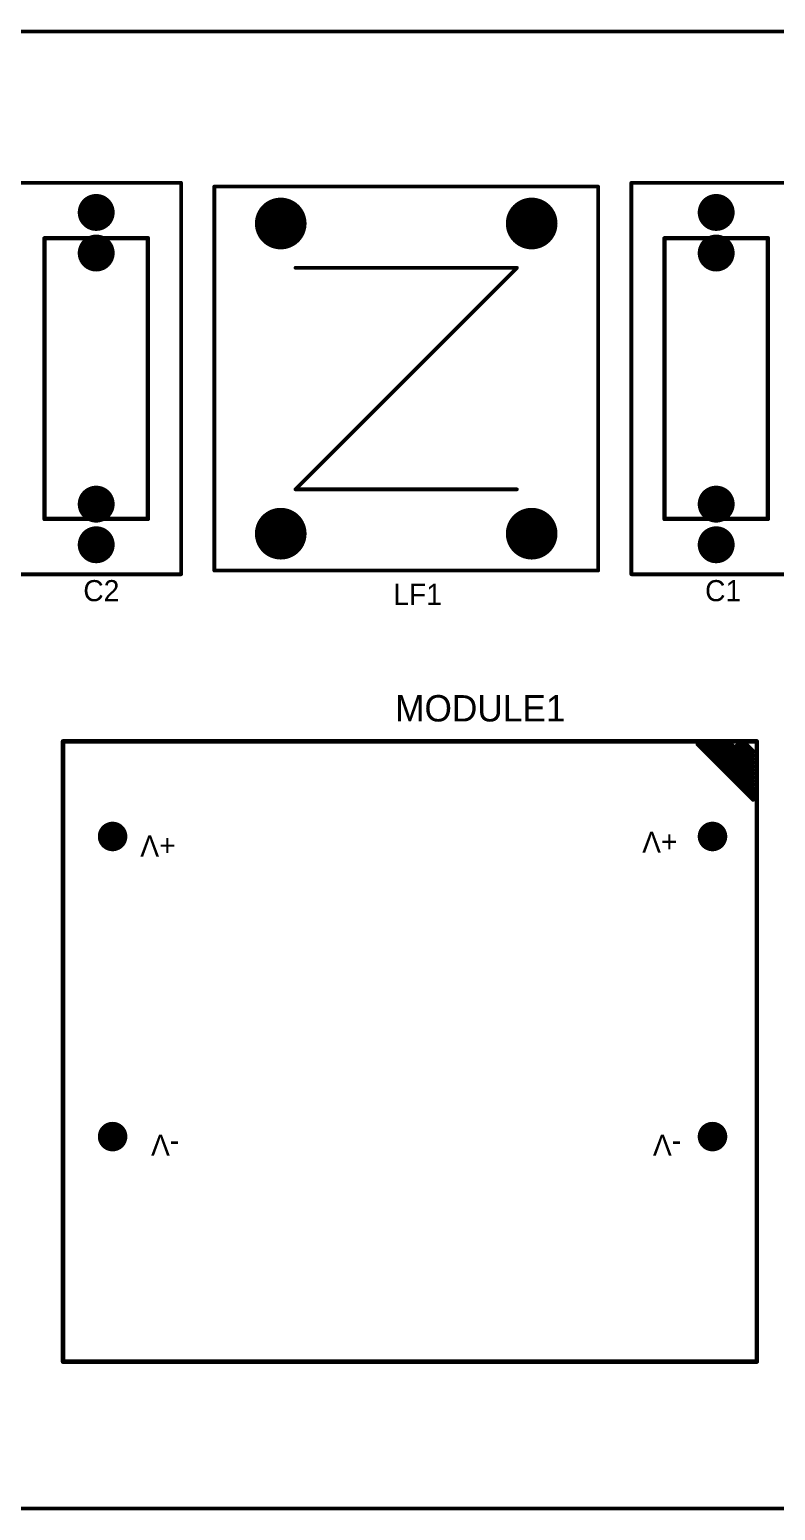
# Model space of a CAD drawing. Extents: x -5 to 220, y 0 to 100.
# Drawn here: x 110 to 160.5, y -0.1 to 100.1 of the extents above; entities that cross this region are included whole.
import ezdxf
from ezdxf.enums import TextEntityAlignment as Align

# ---------------------------------------------------------------- set-up
doc = ezdxf.new("R2010")
doc.units = 0
doc.header["$MEASUREMENT"] = 0
for name, color, linetype in [('BOARD_OUTLINE', 1, 'Continuous'), ('COMP_OUTLINE_TOP', 4, 'Continuous'), ('PADLAYER_BOTTOM', 8, 'Continuous'), ('PADLAYER_TOP', 7, 'Continuous'), ('TEXT_1', 3, 'Continuous'), ('TEXT_ALL', 9, 'Continuous'), ('TOOL_TOP', 5, 'Continuous')]:
    doc.layers.add(name, color=color, linetype=linetype)

msp = doc.modelspace()

# ---------------------------------------------------------------- linework, layer by layer
at = {"layer": 'BOARD_OUTLINE', "const_width": 0.254}
for points in [[(2, 100), (218, 100, -0.427052)], [(218, 0), (2, 0, -0.427052)]]:
    msp.add_lwpolyline(points, format="xyb", dxfattribs=at)
at = {"layer": 'COMP_OUTLINE_TOP'}
for points, const_width in [([(108.75, 89.75), (120.25, 89.75)], 0.254), ([(120.25, 89.75), (120.25, 63.25)], 0.254), ([(122.5, 89.49999), (148.5, 89.5)], 0.254), ([(122.50001, 63.49999), (122.5, 89.49999)], 0.254), ([(148.5, 89.5), (148.50001, 63.5)], 0.254), ([(150.75, 89.75), (162.25, 89.75)], 0.254), ([(150.75, 63.25), (150.75, 89.75)], 0.254), ([(111, 86), (118, 86)], 0.3), ([(111, 67), (111, 86)], 0.3), ([(118, 86), (118, 67)], 0.3), ([(153, 86), (160, 86)], 0.3), ([(153, 67), (153, 86)], 0.3), ([(160, 86), (160, 67)], 0.3), ([(143, 84), (128, 83.99999)], 0.254), ([(128.00001, 68.99999), (143, 84)], 0.254), ([(143.00001, 69), (128.00001, 68.99999)], 0.254), ([(118, 67), (111, 67)], 0.3), ([(160, 67), (153, 67)], 0.3), ([(120.25, 63.25), (108.75, 63.25)], 0.254), ([(148.50001, 63.5), (122.50001, 63.49999)], 0.254), ([(162.25, 63.25), (150.75, 63.25)], 0.254), ([(159.25, 51.94), (112.25, 51.93999)], 0.3), ([(112.25, 51.93999), (112.25001, 9.93998)], 0.3), ([(159, 48), (155.25, 51.75)], 0.3), ([(159, 48.25), (155.5, 51.75)], 0.3), ([(159, 48.5), (155.75, 51.75)], 0.3), ([(159, 48.75), (156, 51.75)], 0.3), ([(159, 49), (156.25, 51.75)], 0.3), ([(159, 49.25), (156.5, 51.75)], 0.3), ([(159, 49.5), (156.75, 51.75)], 0.3), ([(159, 49.75), (157, 51.75)], 0.3), ([(159, 50), (157.25, 51.75)], 0.3), ([(159, 50.25), (157.5, 51.75)], 0.3), ([(159, 50.5), (157.875, 51.625)], 0.3), ([(159, 50.75), (158, 51.75)], 0.3), ([(159, 51), (158.25, 51.75)], 0.3), ([(159, 51.25), (158.5, 51.75)], 0.3), ([(159.25001, 9.94), (159.25, 51.94)], 0.3), ([(112.25001, 9.93998), (159.25001, 9.94)], 0.3)]:
    msp.add_lwpolyline(points, dxfattribs=dict(at, const_width=const_width))
for points, const_width in [([(120.1865, 89.75, 1), (120.3135, 89.75, 1)], 0.127), ([(120.1865, 89.75, 1), (120.3135, 89.75, 1)], 0.127), ([(122.4365, 89.49999, 1), (122.5635, 89.49999, 1)], 0.127), ([(122.4365, 89.49999, 1), (122.5635, 89.49999, 1)], 0.127), ([(148.4365, 89.5, 1), (148.5635, 89.5, 1)], 0.127), ([(148.4365, 89.5, 1), (148.5635, 89.5, 1)], 0.127), ([(150.6865, 89.75, 1), (150.8135, 89.75, 1)], 0.127), ([(150.6865, 89.75, 1), (150.8135, 89.75, 1)], 0.127), ([(110.925, 86, 1), (111.075, 86, 1)], 0.15), ([(110.925, 86, 1), (111.075, 86, 1)], 0.15), ([(117.925, 86, 1), (118.075, 86, 1)], 0.15), ([(117.925, 86, 1), (118.075, 86, 1)], 0.15), ([(152.925, 86, 1), (153.075, 86, 1)], 0.15), ([(152.925, 86, 1), (153.075, 86, 1)], 0.15), ([(159.925, 86, 1), (160.075, 86, 1)], 0.15), ([(159.925, 86, 1), (160.075, 86, 1)], 0.15), ([(127.9365, 83.99999, 1), (128.0635, 83.99999, 1)], 0.127), ([(142.9365, 84, 1), (143.0635, 84, 1)], 0.127), ([(142.9365, 84, 1), (143.0635, 84, 1)], 0.127), ([(127.93651, 68.99999, 1), (128.06351, 68.99999, 1)], 0.127), ([(127.93651, 68.99999, 1), (128.06351, 68.99999, 1)], 0.127), ([(142.93651, 69, 1), (143.06351, 69, 1)], 0.127), ([(110.925, 67, 1), (111.075, 67, 1)], 0.15), ([(110.925, 67, 1), (111.075, 67, 1)], 0.15), ([(117.925, 67, 1), (118.075, 67, 1)], 0.15), ([(117.925, 67, 1), (118.075, 67, 1)], 0.15), ([(152.925, 67, 1), (153.075, 67, 1)], 0.15), ([(152.925, 67, 1), (153.075, 67, 1)], 0.15), ([(159.925, 67, 1), (160.075, 67, 1)], 0.15), ([(159.925, 67, 1), (160.075, 67, 1)], 0.15), ([(120.1865, 63.25, 1), (120.3135, 63.25, 1)], 0.127), ([(120.1865, 63.25, 1), (120.3135, 63.25, 1)], 0.127), ([(122.43651, 63.49999, 1), (122.56351, 63.49999, 1)], 0.127), ([(122.43651, 63.49999, 1), (122.56351, 63.49999, 1)], 0.127), ([(148.43651, 63.5, 1), (148.56351, 63.5, 1)], 0.127), ([(148.43651, 63.5, 1), (148.56351, 63.5, 1)], 0.127), ([(150.6865, 63.25, 1), (150.8135, 63.25, 1)], 0.127), ([(150.6865, 63.25, 1), (150.8135, 63.25, 1)], 0.127), ([(112.175, 51.93999, 1), (112.325, 51.93999, 1)], 0.15), ([(112.175, 51.93999, 1), (112.325, 51.93999, 1)], 0.15), ([(155.175, 51.75, 1), (155.325, 51.75, 1)], 0.15), ([(155.425, 51.75, 1), (155.575, 51.75, 1)], 0.15), ([(155.675, 51.75, 1), (155.825, 51.75, 1)], 0.15), ([(155.925, 51.75, 1), (156.075, 51.75, 1)], 0.15), ([(156.175, 51.75, 1), (156.325, 51.75, 1)], 0.15), ([(156.425, 51.75, 1), (156.575, 51.75, 1)], 0.15), ([(156.675, 51.75, 1), (156.825, 51.75, 1)], 0.15), ([(156.925, 51.75, 1), (157.075, 51.75, 1)], 0.15), ([(157.175, 51.75, 1), (157.325, 51.75, 1)], 0.15), ([(157.425, 51.75, 1), (157.575, 51.75, 1)], 0.15), ([(157.8, 51.625, 1), (157.95, 51.625, 1)], 0.15), ([(157.925, 51.75, 1), (158.075, 51.75, 1)], 0.15), ([(158.175, 51.75, 1), (158.325, 51.75, 1)], 0.15), ([(158.425, 51.75, 1), (158.575, 51.75, 1)], 0.15), ([(158.925, 51.25, 1), (159.075, 51.25, 1)], 0.15), ([(158.925, 51, 1), (159.075, 51, 1)], 0.15), ([(159.175, 51.94, 1), (159.325, 51.94, 1)], 0.15), ([(159.175, 51.94, 1), (159.325, 51.94, 1)], 0.15), ([(158.925, 50.75, 1), (159.075, 50.75, 1)], 0.15), ([(158.925, 50.5, 1), (159.075, 50.5, 1)], 0.15), ([(158.925, 50.25, 1), (159.075, 50.25, 1)], 0.15), ([(158.925, 50, 1), (159.075, 50, 1)], 0.15), ([(158.925, 49.75, 1), (159.075, 49.75, 1)], 0.15), ([(158.925, 49.5, 1), (159.075, 49.5, 1)], 0.15), ([(158.925, 49.25, 1), (159.075, 49.25, 1)], 0.15), ([(158.925, 49, 1), (159.075, 49, 1)], 0.15), ([(158.925, 48.75, 1), (159.075, 48.75, 1)], 0.15), ([(158.925, 48.5, 1), (159.075, 48.5, 1)], 0.15), ([(158.925, 48.25, 1), (159.075, 48.25, 1)], 0.15), ([(158.925, 48, 1), (159.075, 48, 1)], 0.15), ([(112.17501, 9.93998, 1), (112.32501, 9.93998, 1)], 0.15), ([(112.17501, 9.93998, 1), (112.32501, 9.93998, 1)], 0.15), ([(159.17501, 9.94, 1), (159.32501, 9.94, 1)], 0.15), ([(159.17501, 9.94, 1), (159.32501, 9.94, 1)], 0.15)]:
    msp.add_lwpolyline(points, format="xyb", close=True, dxfattribs=dict(at, const_width=const_width))
at = {"layer": 'PADLAYER_BOTTOM'}
for points, const_width in [([(113.875, 87.75, 1), (115.125, 87.75, 1)], 1.25), ([(126.125, 86.99999, 1), (127.875, 86.99999, 1)], 1.75), ([(143.125, 87, 1), (144.875, 87, 1)], 1.75), ([(155.875, 87.75, 1), (157.125, 87.75, 1)], 1.25), ([(113.875, 85, 1), (115.125, 85, 1)], 1.25), ([(155.875, 85, 1), (157.125, 85, 1)], 1.25), ([(113.875, 68, 1), (115.125, 68, 1)], 1.25), ([(155.875, 68, 1), (157.125, 68, 1)], 1.25), ([(126.12501, 65.99999, 1), (127.87501, 65.99999, 1)], 1.75), ([(143.12501, 66, 1), (144.87501, 66, 1)], 1.75), ([(113.875, 65.25, 1), (115.125, 65.25, 1)], 1.25), ([(155.875, 65.25, 1), (157.125, 65.25, 1)], 1.25), ([(115.11, 45.49999, 1), (116.11, 45.49999, 1)], 1), ([(155.75, 45.5, 1), (156.75, 45.5, 1)], 1), ([(115.11001, 25.17999, 1), (116.11001, 25.17999, 1)], 1), ([(155.75001, 25.18, 1), (156.75001, 25.18, 1)], 1)]:
    msp.add_lwpolyline(points, format="xyb", close=True, dxfattribs=dict(at, const_width=const_width))
at = {"layer": 'PADLAYER_TOP'}
for points, const_width in [([(113.875, 87.75, 1), (115.125, 87.75, 1)], 1.25), ([(126.125, 86.99999, 1), (127.875, 86.99999, 1)], 1.75), ([(143.125, 87, 1), (144.875, 87, 1)], 1.75), ([(155.875, 87.75, 1), (157.125, 87.75, 1)], 1.25), ([(113.875, 85, 1), (115.125, 85, 1)], 1.25), ([(155.875, 85, 1), (157.125, 85, 1)], 1.25), ([(113.875, 68, 1), (115.125, 68, 1)], 1.25), ([(155.875, 68, 1), (157.125, 68, 1)], 1.25), ([(126.12501, 65.99999, 1), (127.87501, 65.99999, 1)], 1.75), ([(143.12501, 66, 1), (144.87501, 66, 1)], 1.75), ([(113.875, 65.25, 1), (115.125, 65.25, 1)], 1.25), ([(155.875, 65.25, 1), (157.125, 65.25, 1)], 1.25), ([(115.11, 45.49999, 1), (116.11, 45.49999, 1)], 1), ([(155.75, 45.5, 1), (156.75, 45.5, 1)], 1), ([(115.11001, 25.17999, 1), (116.11001, 25.17999, 1)], 1), ([(155.75001, 25.18, 1), (156.75001, 25.18, 1)], 1)]:
    msp.add_lwpolyline(points, format="xyb", close=True, dxfattribs=dict(at, const_width=const_width))
at = {"layer": 'TOOL_TOP'}
for points, const_width in [([(113.95, 87.75, 1), (115.05, 87.75, 1), (113.95, 87.75)], 0.254), ([(155.95, 87.75, 1), (157.05, 87.75, 1), (155.95, 87.75)], 0.254), ([(126.2, 86.99999, 1), (127.8, 86.99999, 1), (126.2, 86.99999)], 0.254), ([(143.2, 87, 1), (144.8, 87, 1), (143.2, 87)], 0.254), ([(113.9, 85, 1), (115.1, 85, 1), (113.9, 85)], 0.3), ([(155.9, 85, 1), (157.1, 85, 1), (155.9, 85)], 0.3), ([(113.9, 68, 1), (115.1, 68, 1), (113.9, 68)], 0.3), ([(155.9, 68, 1), (157.1, 68, 1), (155.9, 68)], 0.3), ([(126.20001, 65.99999, 1), (127.80001, 65.99999, 1), (126.20001, 65.99999)], 0.254), ([(143.20001, 66, 1), (144.80001, 66, 1), (143.20001, 66)], 0.254), ([(113.95, 65.25, 1), (115.05, 65.25, 1), (113.95, 65.25)], 0.254), ([(155.95, 65.25, 1), (157.05, 65.25, 1), (155.95, 65.25)], 0.254), ([(115.01, 45.49999, 1), (116.21, 45.49999, 1), (115.01, 45.49999)], 0.3), ([(155.65, 45.5, 1), (156.85, 45.5, 1), (155.65, 45.5)], 0.3), ([(115.01001, 25.17999, 1), (116.21001, 25.17999, 1), (115.01001, 25.17999)], 0.3), ([(155.65001, 25.18, 1), (156.85001, 25.18, 1), (155.65001, 25.18)], 0.3)]:
    msp.add_lwpolyline(points, format="xyb", dxfattribs=dict(at, const_width=const_width))

# ---------------------------------------------------------------- texts
at = {"layer": 'TEXT_1'}
for s, height, rotation, p in [('C2', 1.42858, 359.999982, (113.627, 61)), ('LF1', 1.42858, 0.000039, (134.62701, 60.75)), ('C1', 1.42858, 359.999982, (155.75, 61)), ('MODULE1', 1.785725, 0.000039, (134.75, 52.74999))]:
    msp.add_text(s, height=height, rotation=rotation, dxfattribs=at).set_placement(p, align=Align.BOTTOM_LEFT)
at = {"layer": 'TEXT_ALL'}
for s, p in [('+V', (119.877, 45.99999)), ('+V', (153.877, 46.25)), ('-V', (120.12701, 25.74999)), ('-V', (154.12701, 25.75))]:
    msp.add_text(s, height=1.42858, rotation=180.000019, dxfattribs=at).set_placement(p, align=Align.BOTTOM_LEFT)

doc.saveas('drawing.dxf')
